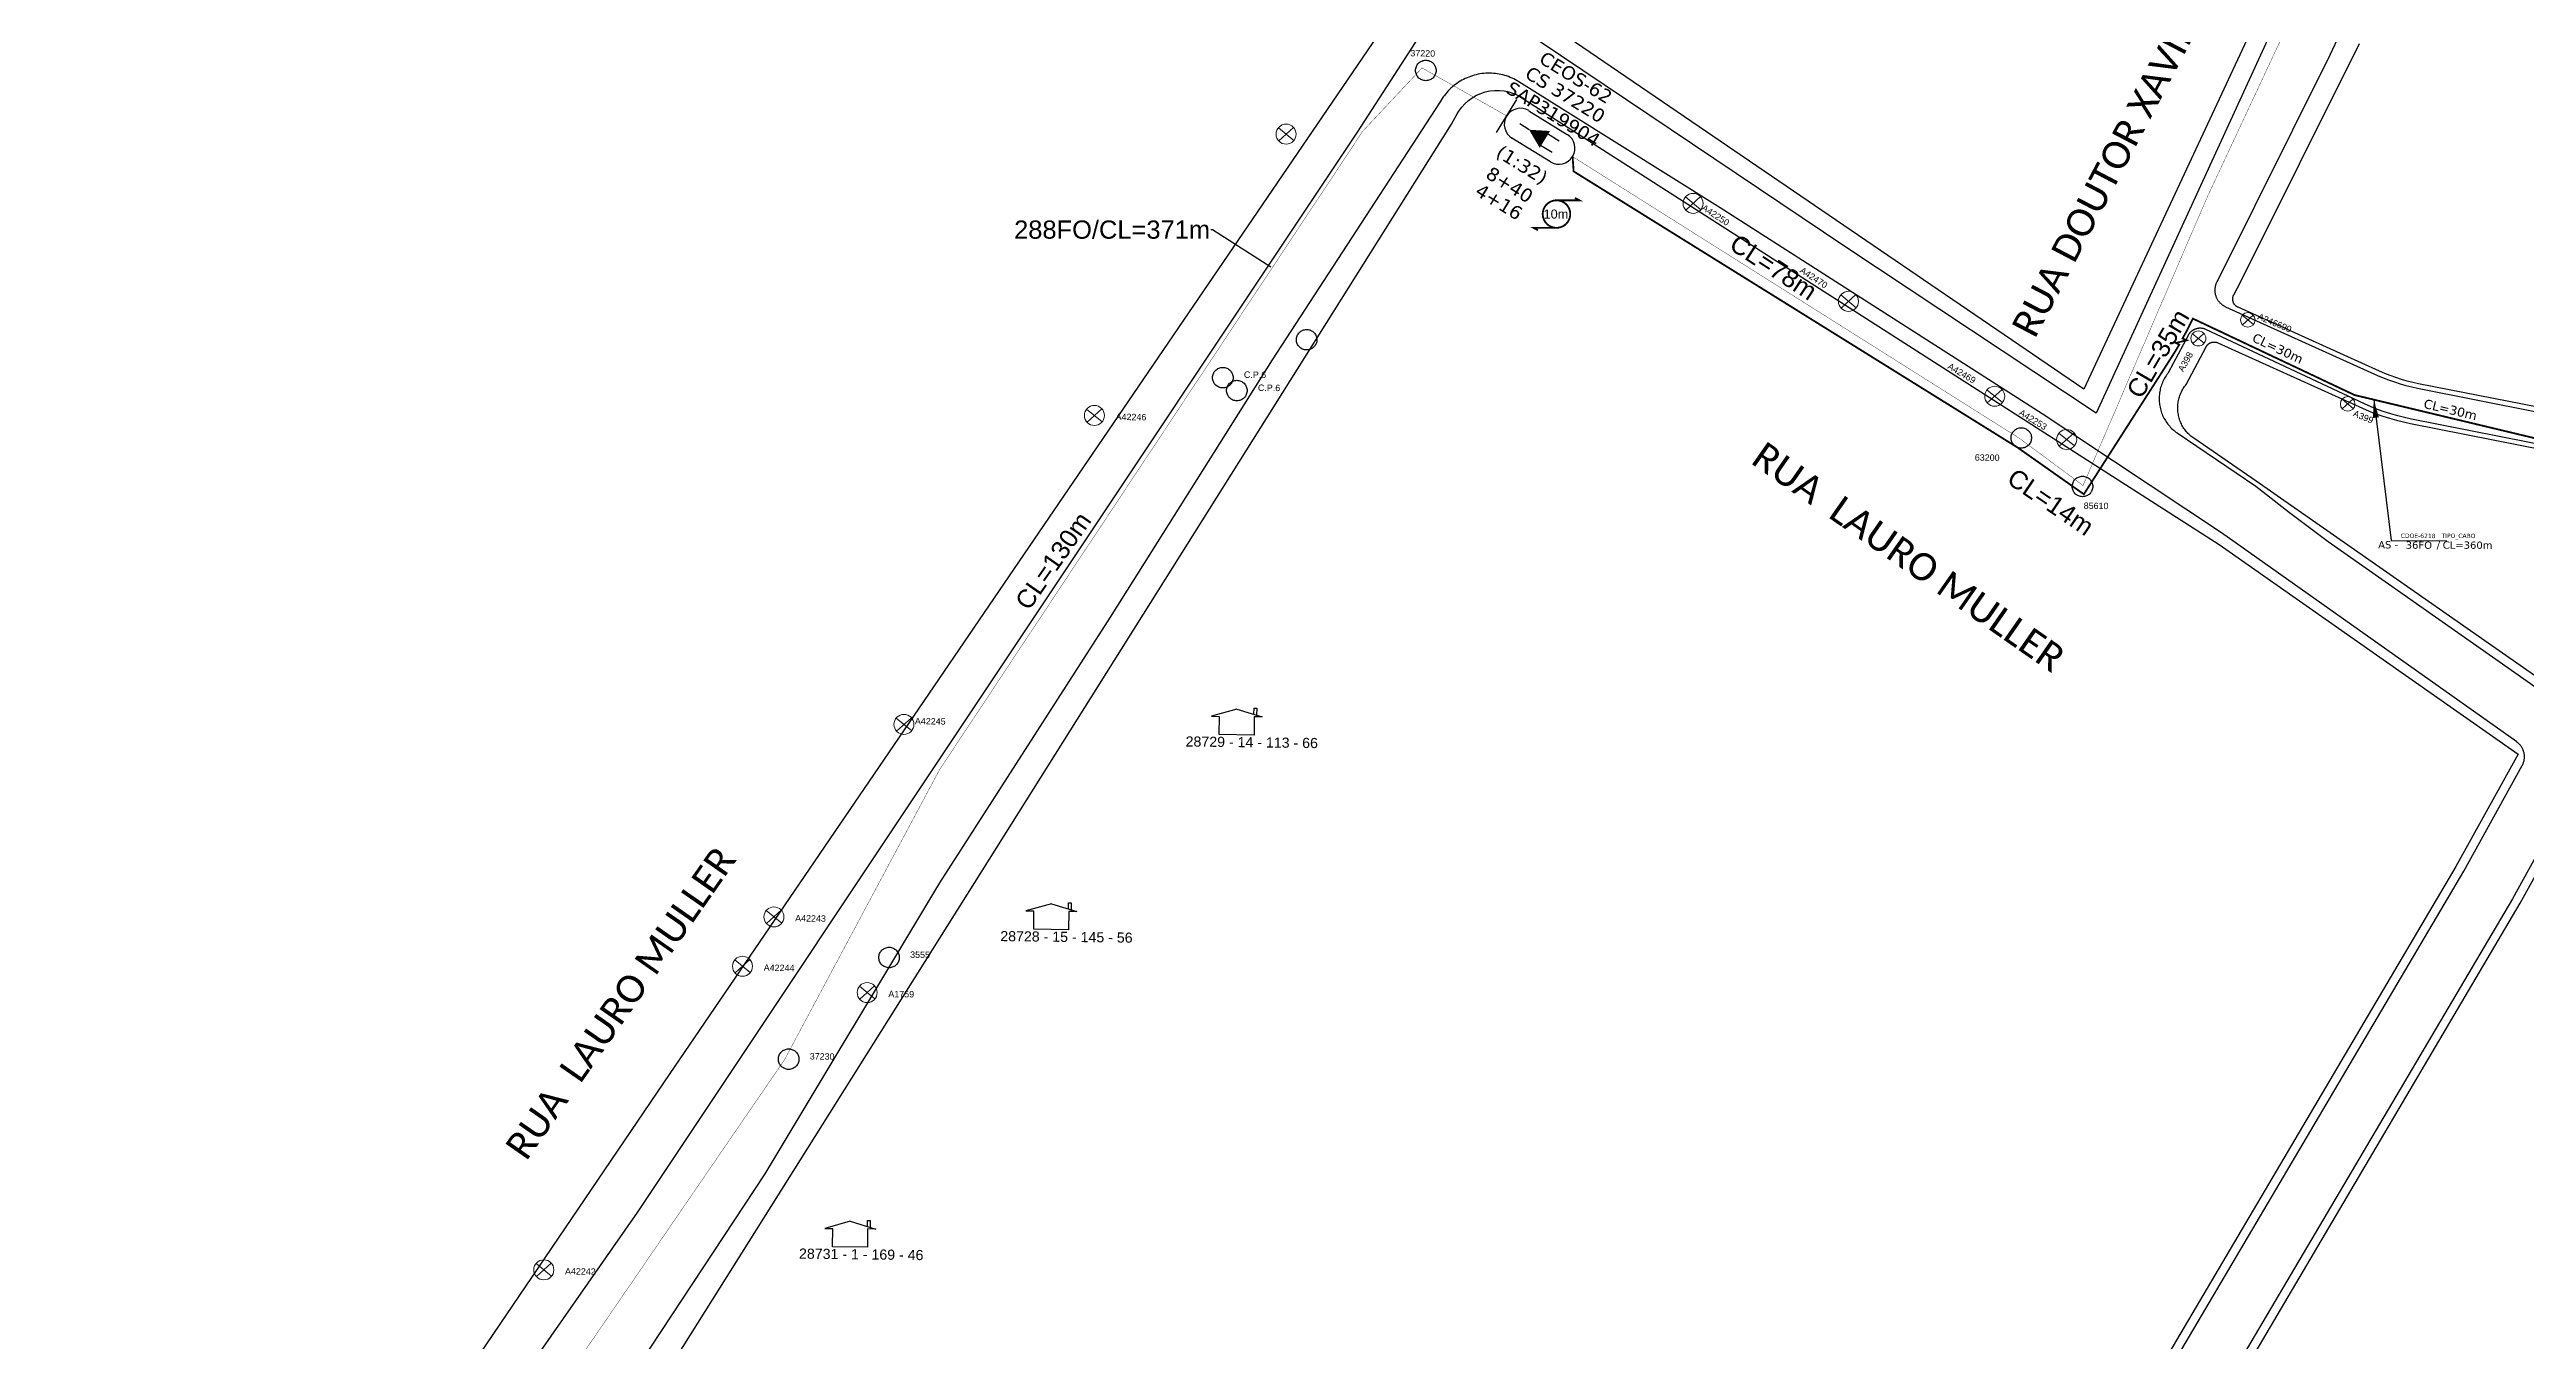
# Model space of a CAD drawing. Header units: millimetres. Extents: x 676447 to 689606, y 7455628 to 7463967.
# Drawn here: x 687055.5 to 687327.3, y 7460282.3 to 7460424.1 of the extents above; entities that cross this region are included whole.
import ezdxf
from ezdxf.enums import TextEntityAlignment as Align

# ---------------------------------------------------------------- set-up
doc = ezdxf.new("R2010")
doc.units = ezdxf.units.MM
doc.header["$LTSCALE"] = 0.1
doc.header["$MEASUREMENT"] = 0
doc.linetypes.add('PHANTOM2', pattern=[1.25, 0.625, -0.125, 0.125, -0.125, 0.125, -0.125])
for name, color, linetype in [('10.1-Caixas Subterrâneas', 5, 'Continuous'), ('20.8-Legenda', 1, 'Continuous'), ('Caixas Subterrâneas', 5, 'Continuous'), ('CAP a instalar', 1, 'Continuous'), ('CD a instalar', 1, 'Continuous'), ('CEOS', 1, 'Continuous'), ('label_cabos', 7, 'Continuous'), ('label_cabos @ 1', 7, 'Continuous'), ('LAYOUT', 7, 'Continuous'), ('Legenda', 1, 'Continuous'), ('LEGENDAS_INFRAESTRUTURAS', 7, 'Continuous'), ('MUB_MEIOFIO', 7, 'Continuous'), ('MUB_QUADRAS', 7, 'Continuous'), ('MUB_SEGMENTO', 7, 'Continuous'), ('NOS_DE_INFRAESTRUTURA', 7, 'Continuous'), ('Subida Lateral', 5, 'Continuous'), ('surveys', 7, 'Continuous'), ('SURVEYS_LEGENDAS', 7, 'Continuous')]:
    doc.layers.add(name, color=color, linetype=linetype)
doc.layers.add('10.4-Postes', color=1, linetype='Continuous', lineweight=0)
doc.layers.add('EXTRA', color=50, linetype='Continuous', plot=False)
doc.styles.add('Legend', font='calibri.ttf')
doc.styles.add('siredit', font='verdana.ttf')
doc.styles.get("Standard").update_dxf_attribs({"font": 'arial.ttf'})
doc.linetypes.add('FENCELINE1', pattern='A,0.25,-0.1,[133,ltypeshp.shx,S=0.1,R=0,X=-0.1,Y=0],-0.1,1', length=1.45)
doc.dimstyles.new('CC', dxfattribs={"dimtxt": 1, "dimasz": 2, "dimexe": 0.18, "dimexo": 0.0625, "dimgap": 0.09, "dimtad": 0, "dimdec": 0, "dimrnd": 1, "dimzin": 0, "dimdsep": 46, "dimtxsty": 'siredit', "dimblk": 'NONE', "dimcen": 0, "dimse1": 1, "dimse2": 1, "dimsd1": 1, "dimsd2": 1, "dimclrt": 7, "dimadec": 0, "dimazin": 0, "dimtfac": 1, "dimtdec": 0, "dimtofl": 0, "dimtmove": 0, "dimatfit": 3, "dimfxl": 0, "dimtolj": 1, "dimtzin": 0, "dimarcsym": 0})
doc.dimstyles.new('FW', dxfattribs={"dimscale": 0, "dimtxt": 2, "dimasz": 0.18, "dimexe": 0.18, "dimexo": 0.0625, "dimgap": 0.09, "dimtad": 0, "dimtoh": 1, "dimdec": 0, "dimzin": 0, "dimdsep": 46, "dimtxsty": 'Standard', "dimcen": 0.09, "dimse1": 1, "dimse2": 1, "dimsd1": 1, "dimsd2": 1, "dimclrt": 7, "dimadec": 0, "dimazin": 0, "dimtfac": 1, "dimtdec": 0, "dimtofl": 0, "dimtmove": 0, "dimatfit": 3, "dimfxl": 0, "dimtolj": 1, "dimtzin": 0, "dimarcsym": 0})

# ---------------------------------------------------------------- blocks, each defined once
blk = doc.blocks.new('PTPT')
at = {"layer": '10.4-Postes', "color": 1, "linetype": 'PHANTOM2'}
for points in [[(-0.0000079, 0.0000104), (0.0000075, -0.000002)], [(0.000007, 0.0000109), (-0.0000074, -0.0000025)]]:
    blk.add_lwpolyline(points, dxfattribs=at)
at = {"layer": '10.4-Postes', "color": 1}
blk.add_circle((-0.0000002, 0.0000042), 0.00000987, dxfattribs=at)
blk = doc.blocks.new('MHMZ')
at = {"linetype": 'PHANTOM2'}
blk.add_circle((0, 0), 0.0000101, dxfattribs=at)
blk = doc.blocks.new('LVLV')
for p, q in [((0, 0.0000254), (-0.0000251, 0.000018)), ((0, 0.0000254), (0.0000251, 0.000018)), ((0.0000169, 0.0000264), (0.0000195, 0.0000264)), ((0.0000169, 0.0000205), (0.0000169, 0.0000264)), ((0.0000195, 0.0000264), (0.0000195, 0.0000198)), ((-0.0000251, 0.000018), (-0.0000173, 0.000018)), ((-0.0000172, 0), (-0.0000172, 0.0000179)), ((0.0000172, 0), (-0.0000172, 0)), ((0.0000251, 0.000018), (0.0000172, 0.000018)), ((0.0000172, 0.000018), (0.0000172, 0))]:
    blk.add_line(p, q)
blk = doc.blocks.new('A$C6FB0096B')
at = {"layer": 'LAYOUT', "color": 0, "const_width": 0.2}
blk.add_lwpolyline([(0, 1.51, 1.000012), (0, -1.51, 0.999978)], format="xyb", close=True, dxfattribs=at)
for points in [[(0, 1.51), (2.52, 1.51), (2.02, 1.77)], [(0, -1.51), (-2.52, -1.51), (-2.02, -1.77)]]:
    blk.add_lwpolyline(points, dxfattribs=at)
at = {"layer": 'LAYOUT', "color": 0}
blk.add_text('10m', height=1, dxfattribs=at).set_placement((-0.06, 0), align=Align.MIDDLE_CENTER)
blk = doc.blocks.new('LEGENDA DOS CABOS')
at = {"layer": 'EXTRA', "color": 0, "style": 'siredit'}
for tag, p in [('ID', (4.6, 0.97)), ('XX', (9.03, 0.97))]:
    blk.add_attdef(tag, text='', height=0.48, rotation=359.69, dxfattribs=at).set_placement(p, align=Align.MIDDLE_CENTER)
at = {"layer": 'Legenda', "color": 0, "style": 'siredit'}
for tag, p in [('TIPO_CABO', (1.31, 0)), ('CABO', (4.69, -0.05)), ('/', (6.81, -0.05)), ('METROS', (10.03, -0.05))]:
    blk.add_attdef(tag, text='', height=0.8, rotation=359.69, dxfattribs=at).set_placement(p, align=Align.MIDDLE_CENTER)
blk = doc.blocks.new('*D78')
at = {"layer": 'Defpoints', "color": 0, "ltscale": 5}
for p in [(687290.73, 7460394.57), (687308.91, 7460387.1), (687308.47, 7460386.18)]:
    blk.add_point(p, dxfattribs=at)
at = {"color": 7, "ltscale": 5, "insert": (687300.04, 7460391.29), "char_height": 1, "attachment_point": 5, "rotation": 334.6951, "style": 'siredit'}
blk.add_mtext('\\A1;CL=30m', dxfattribs=at)
blk = doc.blocks.new('_None')
blk = doc.blocks.new('*D79')
at = {"layer": 'Defpoints', "color": 0, "ltscale": 5}
for p in [(687308.36, 7460386.23), (687329.22, 7460381.25), (687329.42, 7460382.09)]:
    blk.add_point(p, dxfattribs=at)
at = {"color": 7, "ltscale": 5, "insert": (687318.99, 7460384.57), "char_height": 1, "attachment_point": 5, "rotation": 346.5738, "style": 'siredit'}
blk.add_mtext('\\A1;CL=30m', dxfattribs=at)

msp = doc.modelspace()

# ---------------------------------------------------------------- linework, layer by layer
at = {"const_width": 0.04}
msp.add_lwpolyline([(687222.65, 7460412.36), (687271.64, 7460381.46), (687271.64, 7460381.46), (687271.64, 7460381.46), (687271.64, 7460381.46), (687278.67, 7460376.25), (687278.67, 7460376.25), (687292.33, 7460407.98), (687324.49, 7460476.81), (687366.45, 7460566.13), (687384.77, 7460595.33), (687409.75, 7460581.85), (687439.57, 7460566.43), (687485.02, 7460549.54), (687555.61, 7460527.15), (687626.95, 7460501.5), (687655.5, 7460492.19), (687656.35, 7460492.18)], dxfattribs=at)
at = {"color": 5, "const_width": 0.04}
msp.add_lwpolyline([(687025.69, 7460161.23), (687031.3, 7460160.23), (687136.14, 7460313.17), (687153.15, 7460345.01), (687199.6, 7460415.12), (687206.12, 7460422.1), (687215.42, 7460416.83)], dxfattribs=at)
at = {"layer": 'CAP a instalar', "linetype": 'FENCELINE1', "ltscale": 30, "const_width": 0.2}
msp.add_lwpolyline([(687289.91, 7460392.96), (687290.73, 7460394.57), (687308.47, 7460386.18), (687328.29, 7460381.43), (687354.36, 7460376.45), (687380.75, 7460372), (687376.93, 7460357.59), (687388.59, 7460356.76), (687390.6, 7460356.19)], dxfattribs=at)
at = {"layer": 'CD a instalar', "linetype": 'ByBlock', "const_width": 0.2}
msp.add_lwpolyline([(687222.65, 7460412.36), (687222.76, 7460410.74), (687271.48, 7460380.42), (687278.76, 7460375.29), (687288.74, 7460390.89)], dxfattribs=at)
at = {"layer": 'CEOS', "color": 5}
for p, q in [((687217.85, 7460417.4), (687222.07, 7460414.8)), ((687220.21, 7460411.79), (687215.99, 7460414.39))]:
    msp.add_line(p, q, dxfattribs=at)
for points in [[(687214.3, 7460415.01), (687216.54, 7460418.64)], [(687217.87, 7460415.31), (687216.85, 7460415.94)], [(687219.13, 7460413.63), (687220.41, 7460412.84)], [(687219.9, 7460414.88), (687221.18, 7460414.09)]]:
    msp.add_lwpolyline(points, dxfattribs=at)
msp.add_lwpolyline([(687217.87, 7460415.31, 0, 2.18, 0), (687219.61, 7460414.24, 2.18, 2.18, 0)], format="xyseb", dxfattribs=at)
for centre, start, end in [((687216.92, 7460415.9), 58.309, 238.309), ((687221.14, 7460413.29), 238.309, 58.309)]:
    msp.add_arc(centre, 1.77, start, end, dxfattribs=at)
at = {"layer": 'MUB_MEIOFIO', "linetype": 'Continuous'}
for points in [[(687327.58, 7460470.33), (687305.8, 7460423.57), (687293.35, 7460398.59), (687293.32, 7460398.53), (687293.29, 7460398.47), (687293.26, 7460398.4), (687293.24, 7460398.33), (687293.22, 7460398.27), (687293.2, 7460398.2), (687293.18, 7460398.13), (687293.17, 7460398.06), (687293.16, 7460398), (687293.15, 7460397.93), (687293.14, 7460397.86), (687293.14, 7460397.79), (687293.14, 7460397.72), (687293.14, 7460397.65), (687293.14, 7460397.58), (687293.15, 7460397.51), (687293.15, 7460397.44), (687293.16, 7460397.37), (687293.18, 7460397.3), (687293.19, 7460397.23), (687293.21, 7460397.16), (687293.23, 7460397.1), (687293.25, 7460397.03), (687293.28, 7460396.96), (687293.3, 7460396.9), (687293.33, 7460396.84), (687293.36, 7460396.77), (687293.4, 7460396.71), (687293.43, 7460396.65), (687293.47, 7460396.59), (687293.51, 7460396.54), (687293.55, 7460396.48), (687293.6, 7460396.42), (687293.64, 7460396.37), (687293.69, 7460396.32), (687293.74, 7460396.27), (687293.79, 7460396.22), (687293.84, 7460396.18), (687293.9, 7460396.13), (687293.95, 7460396.09), (687294.01, 7460396.05), (687294.07, 7460396.01), (687294.13, 7460395.97), (687294.19, 7460395.94), (687294.25, 7460395.91), (687294.31, 7460395.88), (687310.99, 7460388.34), (687311.6, 7460388.08), (687312.21, 7460387.84), (687312.84, 7460387.62), (687313.47, 7460387.41), (687314.1, 7460387.23), (687314.75, 7460387.07), (687315.39, 7460386.93), (687328.61, 7460384.31)], [(687209.38, 7460431.13), (687198.99, 7460415.03), (687120, 7460296.41), (687037.63, 7460178.47)], [(687302.04, 7460432), (687280.1, 7460384.18), (687252.65, 7460402.4), (687216.54, 7460426.68)], [(687283.05, 7460270.44), (687320.46, 7460333.91), (687326.87, 7460345.49), (687326.9, 7460345.55), (687326.93, 7460345.61), (687326.96, 7460345.67), (687326.99, 7460345.74), (687327.01, 7460345.8), (687327.03, 7460345.87), (687327.05, 7460345.94), (687327.07, 7460346), (687327.08, 7460346.07), (687327.09, 7460346.14), (687327.1, 7460346.21), (687327.11, 7460346.28), (687327.12, 7460346.35), (687327.12, 7460346.42), (687327.12, 7460346.49), (687327.12, 7460346.56), (687327.11, 7460346.62), (687327.11, 7460346.69), (687327.1, 7460346.76), (687327.08, 7460346.83), (687327.07, 7460346.9), (687327.05, 7460346.97), (687327.03, 7460347.03), (687327.01, 7460347.1), (687326.99, 7460347.16), (687326.96, 7460347.23), (687326.93, 7460347.29), (687326.9, 7460347.36), (687326.87, 7460347.42), (687326.84, 7460347.48), (687326.8, 7460347.54), (687326.76, 7460347.59), (687326.72, 7460347.65), (687326.68, 7460347.71), (687326.63, 7460347.76), (687326.59, 7460347.81), (687326.54, 7460347.86), (687326.49, 7460347.91), (687326.44, 7460347.96), (687326.39, 7460348), (687326.33, 7460348.04), (687326.28, 7460348.09), (687293.85, 7460371.06), (687274.19, 7460384.1), (687238.86, 7460406.75), (687216.75, 7460420.58), (687216.56, 7460420.69), (687216.38, 7460420.79), (687216.19, 7460420.89), (687216, 7460420.98), (687215.8, 7460421.06), (687215.61, 7460421.14), (687215.41, 7460421.21), (687215.2, 7460421.27), (687215, 7460421.33), (687214.79, 7460421.38), (687214.59, 7460421.42), (687214.38, 7460421.45), (687214.17, 7460421.48), (687213.96, 7460421.5), (687213.75, 7460421.51), (687213.53, 7460421.52), (687213.32, 7460421.52), (687213.11, 7460421.51), (687212.9, 7460421.49), (687212.69, 7460421.47), (687212.48, 7460421.43), (687212.27, 7460421.4), (687212.06, 7460421.35), (687211.86, 7460421.3), (687211.66, 7460421.24), (687211.45, 7460421.17), (687211.26, 7460421.1), (687211.06, 7460421.02), (687210.87, 7460420.93), (687210.68, 7460420.84), (687210.49, 7460420.74), (687210.31, 7460420.63), (687210.13, 7460420.52), (687209.95, 7460420.4), (687209.78, 7460420.28), (687209.61, 7460420.15), (687209.45, 7460420.01), (687209.3, 7460419.87), (687209.14, 7460419.72), (687209, 7460419.57), (687208.85, 7460419.41), (687208.72, 7460419.25), (687208.59, 7460419.08), (687208.46, 7460418.91), (687208.34, 7460418.74), (687208.23, 7460418.56), (687208.12, 7460418.37), (687189.66, 7460390.06), (687171.9, 7460361.78), (687153.16, 7460332.62), (687133.98, 7460300.68), (687083.89, 7460224.66)], [(687362.66, 7460374.05), (687314.72, 7460383.54), (687313.96, 7460383.7), (687313.21, 7460383.89), (687312.46, 7460384.1), (687311.73, 7460384.34), (687311, 7460384.6), (687310.28, 7460384.89), (687309.56, 7460385.2), (687292.14, 7460393.38), (687292.09, 7460393.4), (687292.05, 7460393.42), (687292, 7460393.44), (687291.95, 7460393.45), (687291.9, 7460393.47), (687291.85, 7460393.48), (687291.8, 7460393.49), (687291.75, 7460393.5), (687291.7, 7460393.5), (687291.65, 7460393.51), (687291.59, 7460393.51), (687291.54, 7460393.51), (687291.49, 7460393.51), (687291.44, 7460393.51), (687291.39, 7460393.51), (687291.34, 7460393.5), (687291.29, 7460393.5), (687291.24, 7460393.49), (687291.19, 7460393.48), (687291.14, 7460393.46), (687291.09, 7460393.45), (687291.04, 7460393.43), (687290.99, 7460393.42), (687290.94, 7460393.4), (687290.89, 7460393.38), (687290.85, 7460393.35), (687290.8, 7460393.33), (687290.76, 7460393.3), (687290.71, 7460393.28), (687290.67, 7460393.25), (687290.63, 7460393.22), (687290.59, 7460393.19), (687290.55, 7460393.16), (687290.51, 7460393.12), (687290.47, 7460393.09), (687290.44, 7460393.05), (687290.4, 7460393.01), (687290.37, 7460392.97), (687290.34, 7460392.93), (687290.31, 7460392.89), (687290.28, 7460392.85), (687290.25, 7460392.81), (687290.22, 7460392.76), (687290.2, 7460392.72), (687288.03, 7460388.63), (687287.96, 7460388.55), (687287.87, 7460388.42), (687287.78, 7460388.29), (687287.69, 7460388.16), (687287.61, 7460388.02), (687287.54, 7460387.88), (687287.47, 7460387.74), (687287.4, 7460387.6), (687287.34, 7460387.45), (687287.29, 7460387.31), (687287.24, 7460387.16), (687287.19, 7460387.01), (687287.15, 7460386.86), (687287.12, 7460386.7), (687287.09, 7460386.55), (687287.06, 7460386.39), (687287.05, 7460386.24), (687287.03, 7460386.08), (687287.02, 7460385.92), (687287.02, 7460385.77), (687287.03, 7460385.61), (687287.03, 7460385.45), (687287.05, 7460385.29), (687287.07, 7460385.14), (687287.09, 7460384.98), (687287.12, 7460384.83), (687287.16, 7460384.68), (687287.2, 7460384.52), (687287.24, 7460384.37), (687287.3, 7460384.23), (687287.35, 7460384.08), (687287.41, 7460383.93), (687287.48, 7460383.79), (687287.55, 7460383.65), (687287.63, 7460383.51), (687287.71, 7460383.38), (687287.79, 7460383.25), (687287.88, 7460383.12), (687287.98, 7460382.99), (687288.07, 7460382.87), (687288.18, 7460382.75), (687288.28, 7460382.63), (687288.39, 7460382.52), (687288.51, 7460382.41), (687288.63, 7460382.31), (687288.75, 7460382.21), (687288.87, 7460382.12), (687289, 7460382.03), (687297.63, 7460376.17), (687301.32, 7460373.3), (687305.59, 7460370.09), (687335.77, 7460348.9), (687325.79, 7460330.86), (687288.25, 7460267.19)]]:
    msp.add_lwpolyline(points, dxfattribs=at)
at = {"layer": 'MUB_QUADRAS', "linetype": 'Continuous'}
for points in [[(687373.16, 7460589.21), (687278.77, 7460386.84), (687207.8, 7460435.3), (687123.57, 7460311.7), (687078.95, 7460245.85), (687036.32, 7460182.93)], [(687328.59, 7460384.83), (687315.49, 7460387.42), (687314.86, 7460387.56), (687314.23, 7460387.71), (687313.61, 7460387.89), (687313, 7460388.09), (687312.39, 7460388.31), (687311.79, 7460388.54), (687311.19, 7460388.8), (687295.69, 7460395.81), (687295.66, 7460395.82), (687295.62, 7460395.84), (687295.59, 7460395.85), (687295.56, 7460395.87), (687295.54, 7460395.89), (687295.51, 7460395.91), (687295.48, 7460395.93), (687295.45, 7460395.95), (687295.43, 7460395.98), (687295.4, 7460396), (687295.38, 7460396.03), (687295.35, 7460396.05), (687295.33, 7460396.08), (687295.31, 7460396.1), (687295.29, 7460396.13), (687295.27, 7460396.16), (687295.25, 7460396.19), (687295.23, 7460396.22), (687295.21, 7460396.25), (687295.2, 7460396.28), (687295.18, 7460396.31), (687295.17, 7460396.35), (687295.16, 7460396.38), (687295.15, 7460396.41), (687295.14, 7460396.44), (687295.13, 7460396.48), (687295.12, 7460396.51), (687295.11, 7460396.55), (687295.11, 7460396.58), (687295.1, 7460396.61), (687295.1, 7460396.65), (687295.1, 7460396.68), (687295.1, 7460396.72), (687295.1, 7460396.75), (687295.1, 7460396.79), (687295.1, 7460396.82), (687295.11, 7460396.86), (687295.11, 7460396.89), (687295.12, 7460396.93), (687295.13, 7460396.96), (687295.14, 7460396.99), (687295.15, 7460397.03), (687295.16, 7460397.06), (687295.17, 7460397.09), (687295.18, 7460397.12), (687295.2, 7460397.16), (687295.21, 7460397.19), (687295.95, 7460398.56), (687309.02, 7460424.79)], [(687102.48, 7460245.85), (687209.37, 7460415.92), (687209.98, 7460417.04), (687210.17, 7460417.36), (687210.48, 7460417.78), (687210.83, 7460418.17), (687211.22, 7460418.52), (687211.64, 7460418.83), (687212.09, 7460419.09), (687212.57, 7460419.3), (687213.07, 7460419.46), (687213.58, 7460419.57), (687214.1, 7460419.63), (687214.63, 7460419.63), (687215.15, 7460419.57), (687215.66, 7460419.46), (687216.16, 7460419.3), (687216.63, 7460419.09), (687217.09, 7460418.83), (687293.62, 7460369.78), (687326.43, 7460346.75), (687319.59, 7460334.4), (687282.2, 7460270.97)], [(687289.1, 7460266.66), (687326.66, 7460330.37), (687337.08, 7460349.21), (687297.69, 7460376.73), (687290.83, 7460381.43), (687290.71, 7460381.51), (687290.6, 7460381.59), (687290.49, 7460381.68), (687290.39, 7460381.77), (687290.29, 7460381.87), (687290.19, 7460381.97), (687290.09, 7460382.07), (687290, 7460382.18), (687289.91, 7460382.29), (687289.83, 7460382.4), (687289.75, 7460382.51), (687289.67, 7460382.63), (687289.6, 7460382.75), (687289.53, 7460382.87), (687289.47, 7460383), (687289.41, 7460383.12), (687289.36, 7460383.25), (687289.31, 7460383.38), (687289.26, 7460383.52), (687289.22, 7460383.65), (687289.18, 7460383.79), (687289.15, 7460383.92), (687289.13, 7460384.06), (687289.1, 7460384.2), (687289.09, 7460384.34), (687289.07, 7460384.48), (687289.07, 7460384.62), (687289.06, 7460384.76), (687289.07, 7460384.9), (687289.07, 7460385.04), (687289.09, 7460385.17), (687289.1, 7460385.31), (687289.12, 7460385.45), (687289.15, 7460385.59), (687289.18, 7460385.73), (687289.22, 7460385.86), (687289.26, 7460386), (687289.3, 7460386.13), (687289.35, 7460386.26), (687289.4, 7460386.39), (687289.46, 7460386.52), (687289.53, 7460386.64), (687289.59, 7460386.76), (687289.66, 7460386.88), (687289.74, 7460387), (687289.82, 7460387.12), (687289.9, 7460387.23), (687289.99, 7460387.34), (687292.18, 7460391.47), (687292.2, 7460391.5), (687292.22, 7460391.53), (687292.23, 7460391.56), (687292.25, 7460391.59), (687292.27, 7460391.62), (687292.3, 7460391.64), (687292.32, 7460391.67), (687292.34, 7460391.69), (687292.37, 7460391.72), (687292.39, 7460391.74), (687292.42, 7460391.76), (687292.44, 7460391.79), (687292.47, 7460391.81), (687292.5, 7460391.83), (687292.53, 7460391.85), (687292.56, 7460391.86), (687292.59, 7460391.88), (687292.62, 7460391.9), (687292.65, 7460391.91), (687292.68, 7460391.92), (687292.71, 7460391.94), (687292.74, 7460391.95), (687292.77, 7460391.96), (687292.81, 7460391.97), (687292.84, 7460391.98), (687292.87, 7460391.98), (687292.91, 7460391.99), (687292.94, 7460391.99), (687292.98, 7460392), (687293.01, 7460392), (687293.04, 7460392), (687293.08, 7460392), (687293.11, 7460392), (687293.15, 7460392), (687293.18, 7460392), (687293.21, 7460391.99), (687293.25, 7460391.99), (687293.28, 7460391.98), (687293.32, 7460391.97), (687293.35, 7460391.96), (687293.38, 7460391.95), (687293.41, 7460391.94), (687293.45, 7460391.93), (687293.48, 7460391.91), (687309.36, 7460384.74), (687310.08, 7460384.42), (687310.82, 7460384.13), (687311.57, 7460383.87), (687312.32, 7460383.63), (687313.08, 7460383.41), (687313.85, 7460383.22), (687314.62, 7460383.05), (687362.56, 7460373.56)]]:
    msp.add_lwpolyline(points, dxfattribs=at)
at = {"layer": 'Subida Lateral', "color": 5, "const_width": 0.2}
msp.add_lwpolyline([(687289.91, 7460392.96), (687289.59, 7460392.39), (687290.05, 7460392.2), (687288.87, 7460391.9), (687289.23, 7460391.71), (687288.74, 7460390.89)], dxfattribs=at)

# ---------------------------------------------------------------- block references
at = {"layer": '10.1-Caixas Subterrâneas', "color": 5, "xscale": 111319.4907932736, "yscale": 111319.4907932736, "zscale": 111319.4907932736, "rotation": 359.2874268695036}
msp.add_blockref('MHMZ', (687278.61, 7460376.14), dxfattribs=at)
at = {"layer": 'Caixas Subterrâneas', "color": 40}
for p, xscale, yscale, zscale, rotation in [((687206.54, 7460421.82), 111319.4907932736, 111319.4907932736, 111319.4907932736, 359.2877151758569), ((687185.8, 7460386.67), 111319.4907932735, 111319.4907932735, 111319.4907932735, 359.2877830385796), ((687278.61, 7460376.14), 111319.4907932736, 111319.4907932736, 111319.4907932736, 359.2874268695037), ((687147.63, 7460324.42), 111319.4907932736, 111319.4907932736, 111319.4907932736, 359.2879087345356), ((687136.61, 7460313.26), 111319.4907932736, 111319.4907932736, 111319.4907932736, 359.28794716446)]:
    msp.add_blockref('MHMZ', p, dxfattribs=dict(at, xscale=xscale, yscale=yscale, zscale=zscale, rotation=rotation))
at = {"layer": 'Caixas Subterrâneas', "color": 5}
for p, xscale, yscale, zscale, rotation in [((687206.54, 7460421.82), 111319.4907932736, 111319.4907932736, 111319.4907932736, 359.2877151758569), ((687193.46, 7460392.25), 111319.4907932736, 111319.4907932736, 111319.4907932736, 54.28775565371546), ((687184.26, 7460388.09), 111319.4907932735, 111319.4907932735, 111319.4907932735, 359.2877893595252), ((687271.89, 7460381.47), 111319.4907932736, 111319.4907932736, 111319.4907932736, 359.2874524441526), ((687147.63, 7460324.42), 111319.4907932736, 111319.4907932736, 111319.4907932736, 359.2879087345356), ((687136.61, 7460313.26), 111319.4907932736, 111319.4907932736, 111319.4907932736, 359.28794716446)]:
    msp.add_blockref('MHMZ', p, dxfattribs=dict(at, xscale=xscale, yscale=yscale, zscale=zscale, rotation=rotation))
at = {"layer": 'label_cabos', "color": 0}
ref = msp.add_blockref('LEGENDA DOS CABOS', (687310.85, 7460369.75), dxfattribs=at)
ref.add_attrib('ID', 'CDOE-6218', dxfattribs={"layer": 'EXTRA', "height": 0.48, "rotation": 359.69, "style": 'siredit'}).set_placement((687315.45, 7460370.72), align=Align.MIDDLE_CENTER)
ref.add_attrib('CABO', '36FO', dxfattribs={"layer": '20.8-Legenda', "color": 0, "height": 0.8, "rotation": 359.69, "style": 'siredit'}).set_placement((687315.53, 7460369.7), align=Align.MIDDLE_CENTER)
ref.add_attrib('METROS', 'CL=360m', dxfattribs={"layer": '20.8-Legenda', "color": 0, "height": 0.8, "rotation": 359.69, "style": 'siredit'}).set_placement((687320.88, 7460369.7), align=Align.MIDDLE_CENTER)
ref.add_attrib('XX', 'TIPO_CABO', dxfattribs={"layer": 'EXTRA', "color": 0, "height": 0.48, "rotation": 359.69, "style": 'siredit'}).set_placement((687319.88, 7460370.72), align=Align.MIDDLE_CENTER)
ref.add_attrib('/', '/', dxfattribs={"layer": '20.8-Legenda', "color": 0, "height": 0.8, "rotation": 359.69, "style": 'siredit'}).set_placement((687317.66, 7460369.7), align=Align.MIDDLE_CENTER)
ref.add_attrib('TIPO_CABO', 'AS -', dxfattribs={"layer": '20.8-Legenda', "color": 0, "height": 0.8, "rotation": 359.69, "style": 'siredit'}).set_placement((687312.16, 7460369.74), align=Align.MIDDLE_CENTER)
at = {"layer": 'LAYOUT', "color": 1, "linetype": 'Continuous'}
msp.add_blockref('A$C6FB0096B', (687220.88, 7460406.05), dxfattribs=at)
at = {"layer": 'NOS_DE_INFRAESTRUTURA', "color": 1}
for p, xscale, yscale, zscale, rotation in [((687191.22, 7460414.36), 111319.4907932736, 111319.4907932736, 111319.4907932736, 359.2877710711999), ((687191.22, 7460414.36), 111319.4907932736, 111319.4907932736, 111319.4907932736, 359.2877710711999), ((687235.89, 7460406.76), 111319.4907932736, 111319.4907932736, 111319.4907932736, 359.2876042315769), ((687252.94, 7460396), 111319.4907932736, 111319.4907932736, 111319.4907932736, 359.2875257801948), ((687296.76, 7460394.09), 81071.3878924045, 81071.3878924045, 81071.3878924045, 359.2873689745015), ((687291.34, 7460392.04), 83312.58249392716, 83312.58249392716, 83312.58249392716, 359.2873990174118), ((687268.99, 7460385.58), 111319.4907932736, 111319.4907932736, 111319.4907932736, 359.2874615021977), ((687170.18, 7460383.47), 111319.4907932736, 111319.4907932736, 111319.4907932736, 359.2878414438508), ((687170.18, 7460383.47), 111319.4907932736, 111319.4907932736, 111319.4907932736, 359.2878414438508), ((687307.73, 7460384.87), 81071.38789240447, 81071.38789240447, 81071.38789240447, 359.2873342101486), ((687276.89, 7460380.83), 111319.4907932735, 111319.4907932735, 111319.4907932735, 359.2874419838905), ((687149.28, 7460349.55), 111319.4907932735, 111319.4907932735, 111319.4907932735, 359.2879103263066), ((687149.28, 7460349.55), 111319.4907932735, 111319.4907932735, 111319.4907932735, 359.2879103263066), ((687135.01, 7460328.41), 111319.4907932736, 111319.4907932736, 111319.4907932736, 359.2879579854269), ((687135.01, 7460328.41), 111319.4907932736, 111319.4907932736, 111319.4907932736, 359.2879579854269), ((687131.56, 7460322.99), 111319.4907932736, 111319.4907932736, 111319.4907932736, 359.2879694063602), ((687131.56, 7460322.99), 111319.4907932736, 111319.4907932736, 111319.4907932736, 359.28796940636), ((687145.24, 7460320.1), 111319.4907932736, 111319.4907932736, 111319.4907932736, 359.2879164996259), ((687145.24, 7460320.1), 111319.4907932736, 111319.4907932736, 111319.4907932736, 359.2879164996259), ((687109.75, 7460289.66), 111319.4907932736, 111319.4907932736, 111319.4907932736, 359.288041914027), ((687109.75, 7460289.66), 111319.4907932736, 111319.4907932736, 111319.4907932736, 359.2880419140269)]:
    msp.add_blockref('PTPT', p, dxfattribs=dict(at, xscale=xscale, yscale=yscale, zscale=zscale, rotation=rotation))
at = {"layer": 'surveys', "color": 0, "xscale": 111319.4907932736, "yscale": 111319.4907932736, "zscale": 111319.4907932736}
for p, rotation in [((687185.77, 7460348.87), 359.2877713620239), ((687165.42, 7460327.5), 359.2878420529061), ((687143.34, 7460292.64), 359.2879151472226)]:
    msp.add_blockref('LVLV', p, dxfattribs=dict(at, rotation=rotation))

# ---------------------------------------------------------------- texts
at = {"layer": 'CEOS', "color": 5, "linetype": 'Continuous', "style": 'siredit'}
for s, p in [('CS 37220', (687221.85, 7460419.17)), ('CEOS-62', (687223.02, 7460421.05)), ('SAP319904', (687220.54, 7460417.04))]:
    msp.add_text(s, height=1.478, rotation=328.309, dxfattribs=at).set_placement(p, align=Align.MIDDLE_CENTER)
for s, p in [('8+40', (687216.13, 7460409.9)), ('(1:32)', (687217.49, 7460412.1)), ('4+16', (687214.97, 7460408.02))]:
    msp.add_text(s, height=1.478, rotation=328.309, dxfattribs=at).set_placement(p, align=Align.TOP_CENTER)
at = {"layer": 'label_cabos', "linetype": 'Continuous', "insert": (687182.86, 7460404.33), "char_height": 2, "attachment_point": 6}
msp.add_mtext('288FO/CL=371m', dxfattribs=at)
at = {"layer": 'label_cabos', "linetype": 'Continuous', "char_height": 2, "attachment_point": 4}
for s, insert, rotation in [('CL=78m', (687240.24, 7460403.12), 326.8395), ('CL=35m', (687284.21, 7460386.13), 59.5975), ('CL=130m', (687162.16, 7460362.97), 55.1264)]:
    msp.add_mtext(s, dxfattribs=dict(at, insert=insert, rotation=rotation))
at = {"layer": 'label_cabos', "linetype": 'Continuous', "insert": (687270.72, 7460377.42), "char_height": 2, "width": 11.0071, "attachment_point": 4, "rotation": 325.7246}
msp.add_mtext('CL=14m', dxfattribs=at)
at = {"layer": 'LEGENDAS_INFRAESTRUTURAS', "color": 5}
for s, rotation, p in [('37220', 359.2877, (687204.84, 7460423.37)), ('C.P.6', 359.2878, (687186.57, 7460388.07)), ('C.P.6', 359.2878, (687188.11, 7460386.64)), ('63200', 359.2874, (687266.79, 7460378.98)), ('85610', 359.2874, (687278.74, 7460373.68)), ('3555', 359.2879, (687149.94, 7460324.39)), ('3555', 359.2879, (687149.94, 7460324.39)), ('37230', 359.2879, (687138.92, 7460313.23)), ('37230', 359.2879, (687138.92, 7460313.23))]:
    msp.add_text(s, height=0.7, rotation=rotation, dxfattribs=at).set_placement(p)
at = {"layer": 'LEGENDAS_INFRAESTRUTURAS', "color": 1}
for s, rotation, p in [('A42250', 326.6359, (687236.75, 7460406.57)), ('A42470', 326.6309, (687247.52, 7460399.7)), ('A246690', 337.3551, (687297.76, 7460394.53)), ('A42469', 328.9498, (687263.74, 7460389.14)), ('A398', 60.5983, (687289.66, 7460388.67)), ('A42246', 359.2878, (687172.49, 7460383.44)), ('A42246', 359.2878, (687172.49, 7460383.44)), ('A42253', 328.3528, (687271.56, 7460384.06)), ('A399', 337.3551, (687308.25, 7460383.9)), ('A42245', 359.2879, (687150.46, 7460350.03)), ('A42243', 359.2879, (687137.32, 7460328.39)), ('A42243', 359.2879, (687137.32, 7460328.39)), ('A42244', 359.288, (687133.87, 7460322.96)), ('A42244', 359.288, (687133.87, 7460322.96)), ('A1759', 359.2879, (687147.55, 7460320.07)), ('A1759', 359.2879, (687147.55, 7460320.07)), ('A42242', 359.288, (687112.06, 7460289.63)), ('A42242', 359.288, (687112.06, 7460289.63))]:
    msp.add_text(s, height=0.7, rotation=rotation, dxfattribs=at).set_placement(p)
at = {"layer": 'MUB_SEGMENTO', "color": 253, "style": 'Legend'}
for s, rotation, p in [('RUA DOUTOR XAVIER SIGAUD', 62.3334, (687273.38, 7460392.27)), ('RUA  LAURO MULLER', 325.101, (687242.08, 7460378.76)), ('RUA  LAURO MULLER', 55.101, (687107.81, 7460301.98))]:
    msp.add_text(s, height=3, rotation=rotation, dxfattribs=at).set_placement(p)
at = {"layer": 'SURVEYS_LEGENDAS', "color": 0}
for s, rotation, p in [('28729 - 14 - 113 - 66', 359.2878, (687180.17, 7460347.59)), ('28728 - 15 - 145 - 56', 359.2878, (687159.83, 7460326.22)), ('28731 - 1 - 169 - 46', 359.2879, (687137.74, 7460291.36))]:
    msp.add_text(s, height=1.1132, rotation=rotation, dxfattribs=at).set_placement(p)

# ---------------------------------------------------------------- dimensions: what is measured, and where the dimension line sits
at = {"ltscale": 5}
for p1, p2, distance, picture, middle in [((687290.73, 7460394.57), (687308.47, 7460386.18), 1.02, '*D78', (687300.04, 7460391.29)), ((687308.36, 7460386.23), (687329.22, 7460381.25), 0.86, '*D79', (687318.99, 7460384.57))]:
    dim = msp.add_aligned_dim(p1=p1, p2=p2, distance=distance, text='CL=30m', dimstyle='CC', override={"dimpost": 'CC=<>m'}, dxfattribs=at)
    dim.commit()
    dim.dimension.update_dxf_attribs({"geometry": picture, "text_midpoint": middle})

# ---------------------------------------------------------------- leaders
msp.add_leader([(687310.57, 7460385.68), (687312.48, 7460370.19), (687318.58, 7460370.16)], dimstyle='CC', override={"dimgap": 0.09, "dimtad": 0}, dxfattribs=at)
at = {"layer": 'label_cabos @ 1', "linetype": 'Continuous', "annotation_type": 0, "has_hookline": 1, "hookline_direction": 1, "text_width": 21.23}
msp.add_leader([(687189.52, 7460400.23), (687183.13, 7460404.33), (687182.95, 7460404.33)], dimstyle='FW', override={"dimscale": 1}, dxfattribs=at)

doc.saveas('drawing.dxf')
